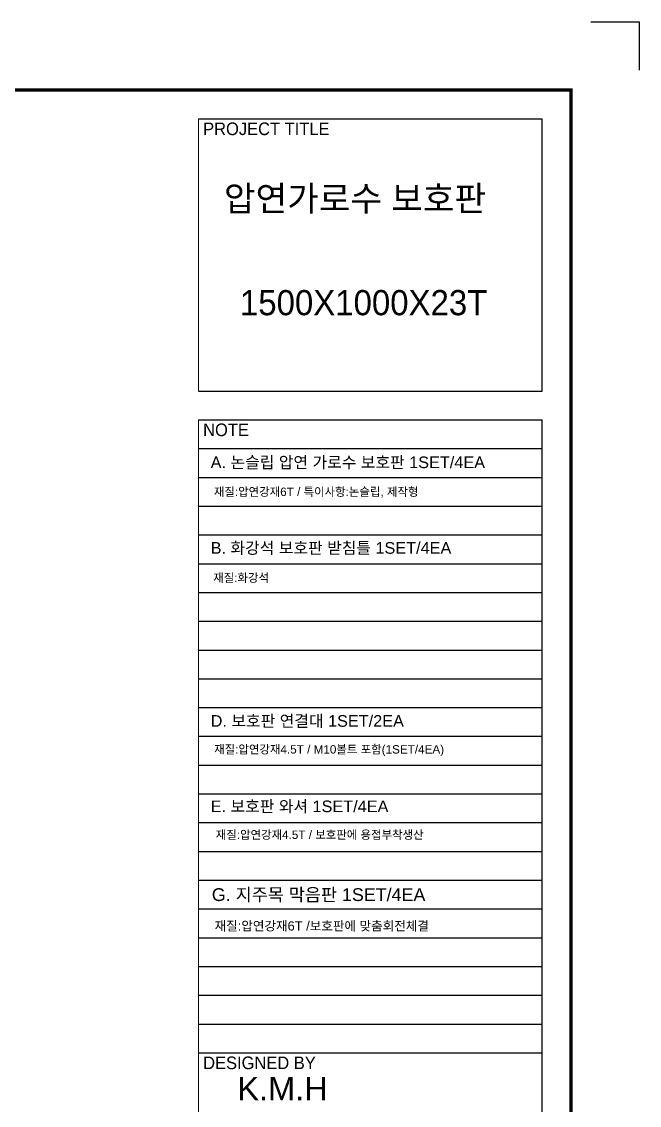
# Model space of a CAD drawing. Header units: millimetres. Extents: x 12459 to 17892, y -30913 to -27071.
# Drawn here: x 16724 to 17892, y -29122 to -27071 of the extents above; entities that cross this region are included whole.
import ezdxf

# ---------------------------------------------------------------- set-up
doc = ezdxf.new("R2010")
doc.units = ezdxf.units.MM
doc.layers.add('LAYOUT', color=7, linetype='Continuous')
doc.styles.add('H', font='')
doc.styles.get("Standard").update_dxf_attribs({"font": 'arial.ttf'})
doc.styles.get('H').set_extended_font_data('Dotum')

msp = doc.modelspace()

# ---------------------------------------------------------------- linework, layer by layer
for p, q in [((17800.7, -27071), (17892.1, -27071)), ((17892.1, -27071), (17892.1, -27162.5)), ((17058.7, -27254.8), (17708.3, -27254.8)), ((17708.3, -27769.9), (17708.3, -27254.8)), ((17058.7, -27769.9), (17708.3, -27769.9)), ((17058.7, -27824.4), (17708.3, -27824.4)), ((17708.3, -30047.7), (17708.3, -27824.4)), ((17058.7, -27878.8), (17708.3, -27878.8)), ((17058.7, -27933.3), (17708.3, -27933.3)), ((17058.7, -27987.7), (17708.3, -27987.7)), ((17058.7, -28042.2), (17708.3, -28042.2)), ((17058.7, -28096.6), (17708.3, -28096.6)), ((17058.7, -28151.1), (17708.3, -28151.1)), ((17058.7, -28205.5), (17708.3, -28205.5)), ((17058.7, -28260), (17708.3, -28260)), ((17058.7, -28314.4), (17708.3, -28314.4)), ((17058.7, -28368.9), (17708.3, -28368.9)), ((17058.7, -28423.3), (17708.3, -28423.3)), ((17058.7, -28477.8), (17708.3, -28477.8)), ((17058.7, -28532.2), (17708.3, -28532.2)), ((17058.7, -28586.7), (17708.3, -28586.7)), ((17058.7, -28641.1), (17708.3, -28641.1)), ((17058.7, -28695.6), (17708.3, -28695.6)), ((17058.7, -28750), (17708.3, -28750)), ((17058.7, -28804.5), (17708.3, -28804.5)), ((17058.7, -28858.9), (17708.3, -28858.9)), ((17058.7, -28913.4), (17708.3, -28913.4)), ((17058.7, -28967.8), (17708.3, -28967.8)), ((17058.7, -29022.3), (17708.3, -29022.3))]:
    msp.add_line(p, q)
at = {"color": 0, "lineweight": 20}
for p, q in [((17058.7, -27769.9), (17058.7, -27254.8)), ((17058.7, -30047.7), (17058.7, -27824.4))]:
    msp.add_line(p, q, dxfattribs=at)
at = {"layer": 'LAYOUT'}
for p, q in [((17762.8, -27200.3), (16161.9, -27200.3)), ((17762.8, -27559.7), (17762.8, -27200.3))]:
    msp.add_line(p, q, dxfattribs=at)
at = {"layer": 'LAYOUT', "const_width": 6.47}
msp.add_lwpolyline([(12588.4, -30783.6), (17762.8, -30783.6), (17762.8, -27200.3), (12588.4, -27200.3)], close=True, dxfattribs=at)

# ---------------------------------------------------------------- texts
at = {"style": 'H'}
for s, height, p in [('PROJECT TITLE', 23.822, (17067.3, -27285.6)), ('압연가로수 보호판', 47.64, (17106.7, -27429.5)), ('1500X1000X23T', 47.644, (17136.9, -27626.5)), ('NOTE', 23.82, (17067.3, -27855.2)), ('DESIGNED BY', 23.822, (17067.3, -29053.1))]:
    msp.add_text(s, height=height, dxfattribs=at).set_placement(p)
for s, height, p in [('A. 논슬립 압연 가로수 보호판 1SET/4EA', 22, (17081.5, -27915.8)), ('재질:압연강재6T / 특이사항:논슬립, 제작형', 15.84, (17087.6, -27968.5)), ('B. 화강석 보호판 받침틀 1SET/4EA', 22, (17081.5, -28077.8)), ('재질:화강석', 15.84, (17086.4, -28131.2)), ('D. 보호판 연결대 1SET/2EA', 22, (17081.5, -28405.2)), ('재질:압연강재4.5T / M10볼트 포함(1SET/4EA)', 15.84, (17088.1, -28455.9)), ('E. 보호판 와셔 1SET/4EA', 22, (17081.5, -28566.8)), ('재질:압연강재4.5T / 보호판에 용접부착생산', 15.84, (17091.2, -28617.5)), ('G. 지주목 막음판 1SET/4EA', 24.2, (17083.7, -28735)), ('재질:압연강재6T /보호판에 맞춤회전체결', 17.424, (17089, -28790.8)), ('K.M.H', 44, (17132.1, -29112))]:
    msp.add_text(s, height=height).set_placement(p)

doc.saveas('drawing.dxf')
